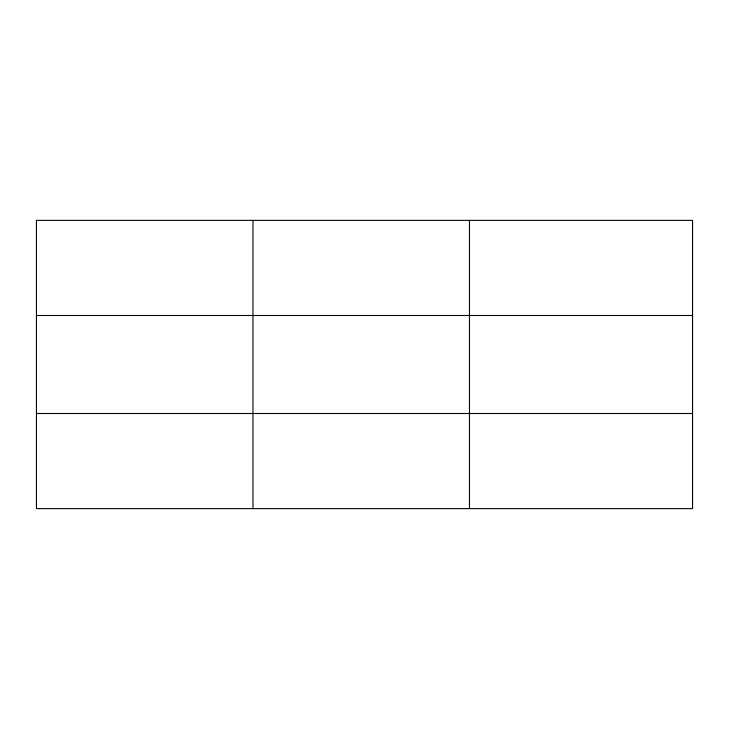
<?xml version="1.0" encoding="UTF-8"?>
<svg xmlns="http://www.w3.org/2000/svg" width="729" height="729" viewBox="0 0 729 729"><rect width="100%" height="100%" fill="white"/><g stroke="black" fill="none" stroke-linecap="round" stroke-linejoin="round"><path stroke-width="1.09" d="M252.963 508.632L252.963 220.368M469.476 508.632L469.476 220.368M36.45 315.493L692.55 315.493M36.45 413.507L692.55 413.507M692.55 461.074L692.55 508.632L36.45 508.632L36.45 220.368L692.55 220.368L692.55 461.074"/></g></svg>
